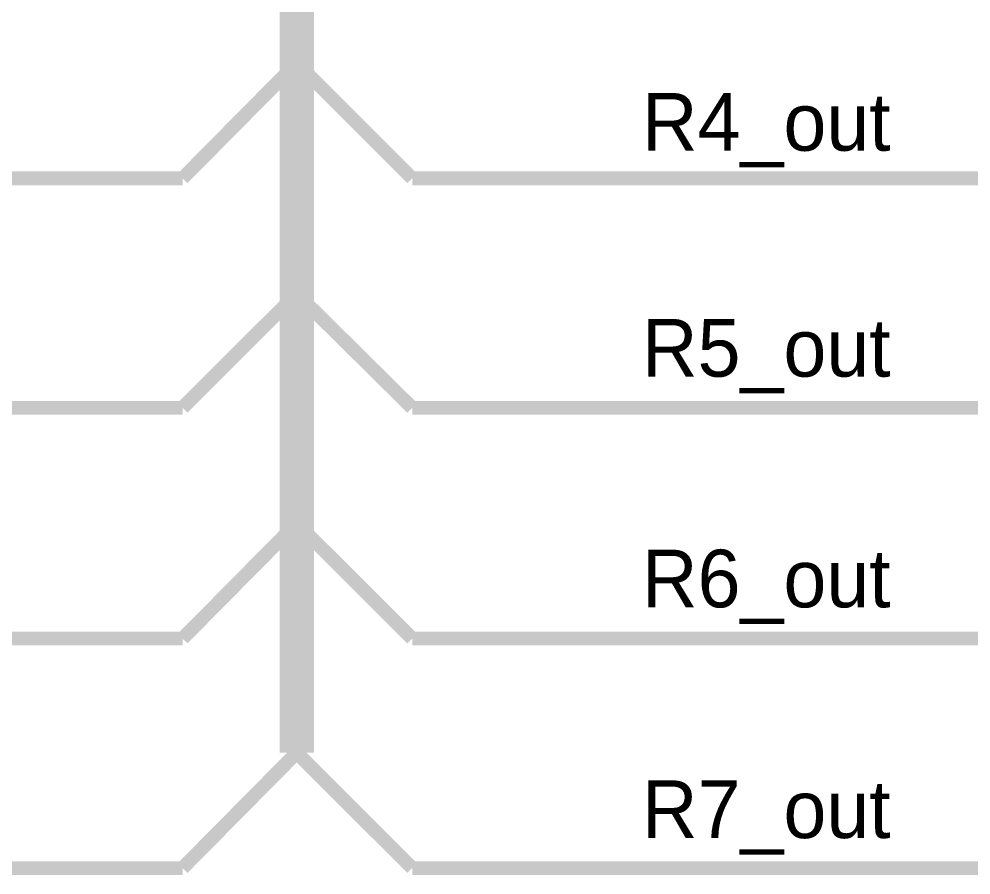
# Model space of a CAD drawing. Header units: inches. Extents: x 0 to 841, y 0 to 594.
# Drawn here: x 596.47 to 617.15, y 402.34 to 420.95 of the extents above; entities that cross this region are included whole.
import ezdxf

# ---------------------------------------------------------------- set-up
doc = ezdxf.new("R2010")
doc.units = ezdxf.units.IN
doc.layers.add('Sheet', color=255, linetype='Continuous')

msp = doc.modelspace()

# ---------------------------------------------------------------- linework, layer by layer
at = {"layer": 'Sheet'}
for points in [[(602.502, 519.972, 0.749, 0.749, 0), (602.502, 519.972, 0.749, 0.749, 0), (602.502, 404.998, 0.749, 0.749, 0)], [(600.02, 417.488, 0.3, 0.3, 0), (602.502, 419.997, 0.3, 0.3, 0)], [(605.011, 417.488, 0.3, 0.3, 0), (602.502, 419.997, 0.3, 0.3, 0)], [(577.521, 417.488, 0.3, 0.3, 0), (600.02, 417.488, 0.3, 0.3, 0)], [(605.011, 417.488, 0.3, 0.3, 0), (620.01, 417.488, 0.3, 0.3, 0), (620.01, 417.488, 0.3, 0.3, 0)], [(600.02, 412.497, 0.3, 0.3, 0), (602.502, 414.98, 0.3, 0.3, 0)], [(605.011, 412.497, 0.3, 0.3, 0), (602.502, 414.98, 0.3, 0.3, 0)], [(577.521, 412.497, 0.3, 0.3, 0), (600.02, 412.497, 0.3, 0.3, 0)], [(620.01, 412.497, 0.3, 0.3, 0), (605.011, 412.497, 0.3, 0.3, 0)], [(600.02, 407.48, 0.3, 0.3, 0), (602.502, 409.989, 0.3, 0.3, 0)], [(605.011, 407.48, 0.3, 0.3, 0), (602.502, 409.989, 0.3, 0.3, 0)], [(577.521, 407.48, 0.3, 0.3, 0), (600.02, 407.48, 0.3, 0.3, 0)], [(605.011, 407.48, 0.3, 0.3, 0), (605.011, 407.48, 0.3, 0.3, 0), (620.01, 407.48, 0.3, 0.3, 0), (620.01, 407.48, 0.3, 0.3, 0)], [(600.02, 402.489, 0.3, 0.3, 0), (602.502, 404.998, 0.3, 0.3, 0)], [(605.011, 402.489, 0.3, 0.3, 0), (602.502, 404.998, 0.3, 0.3, 0)], [(577.521, 402.489, 0.3, 0.3, 0), (600.02, 402.489, 0.3, 0.3, 0)], [(605.011, 402.489, 0.3, 0.3, 0), (620.01, 402.489, 0.3, 0.3, 0), (620.01, 402.489, 0.3, 0.3, 0)]]:
    msp.add_lwpolyline(points, format="xyseb", dxfattribs=at)

# ---------------------------------------------------------------- texts
for s, p in [('R4_out', (610.002, 418.089)), ('R5_out', (610.002, 413.176)), ('R6_out', (610.002, 408.159)), ('R7_out', (610.002, 403.142))]:
    msp.add_text(s, height=1.2543, dxfattribs=at).set_placement(p)

doc.saveas('drawing.dxf')
